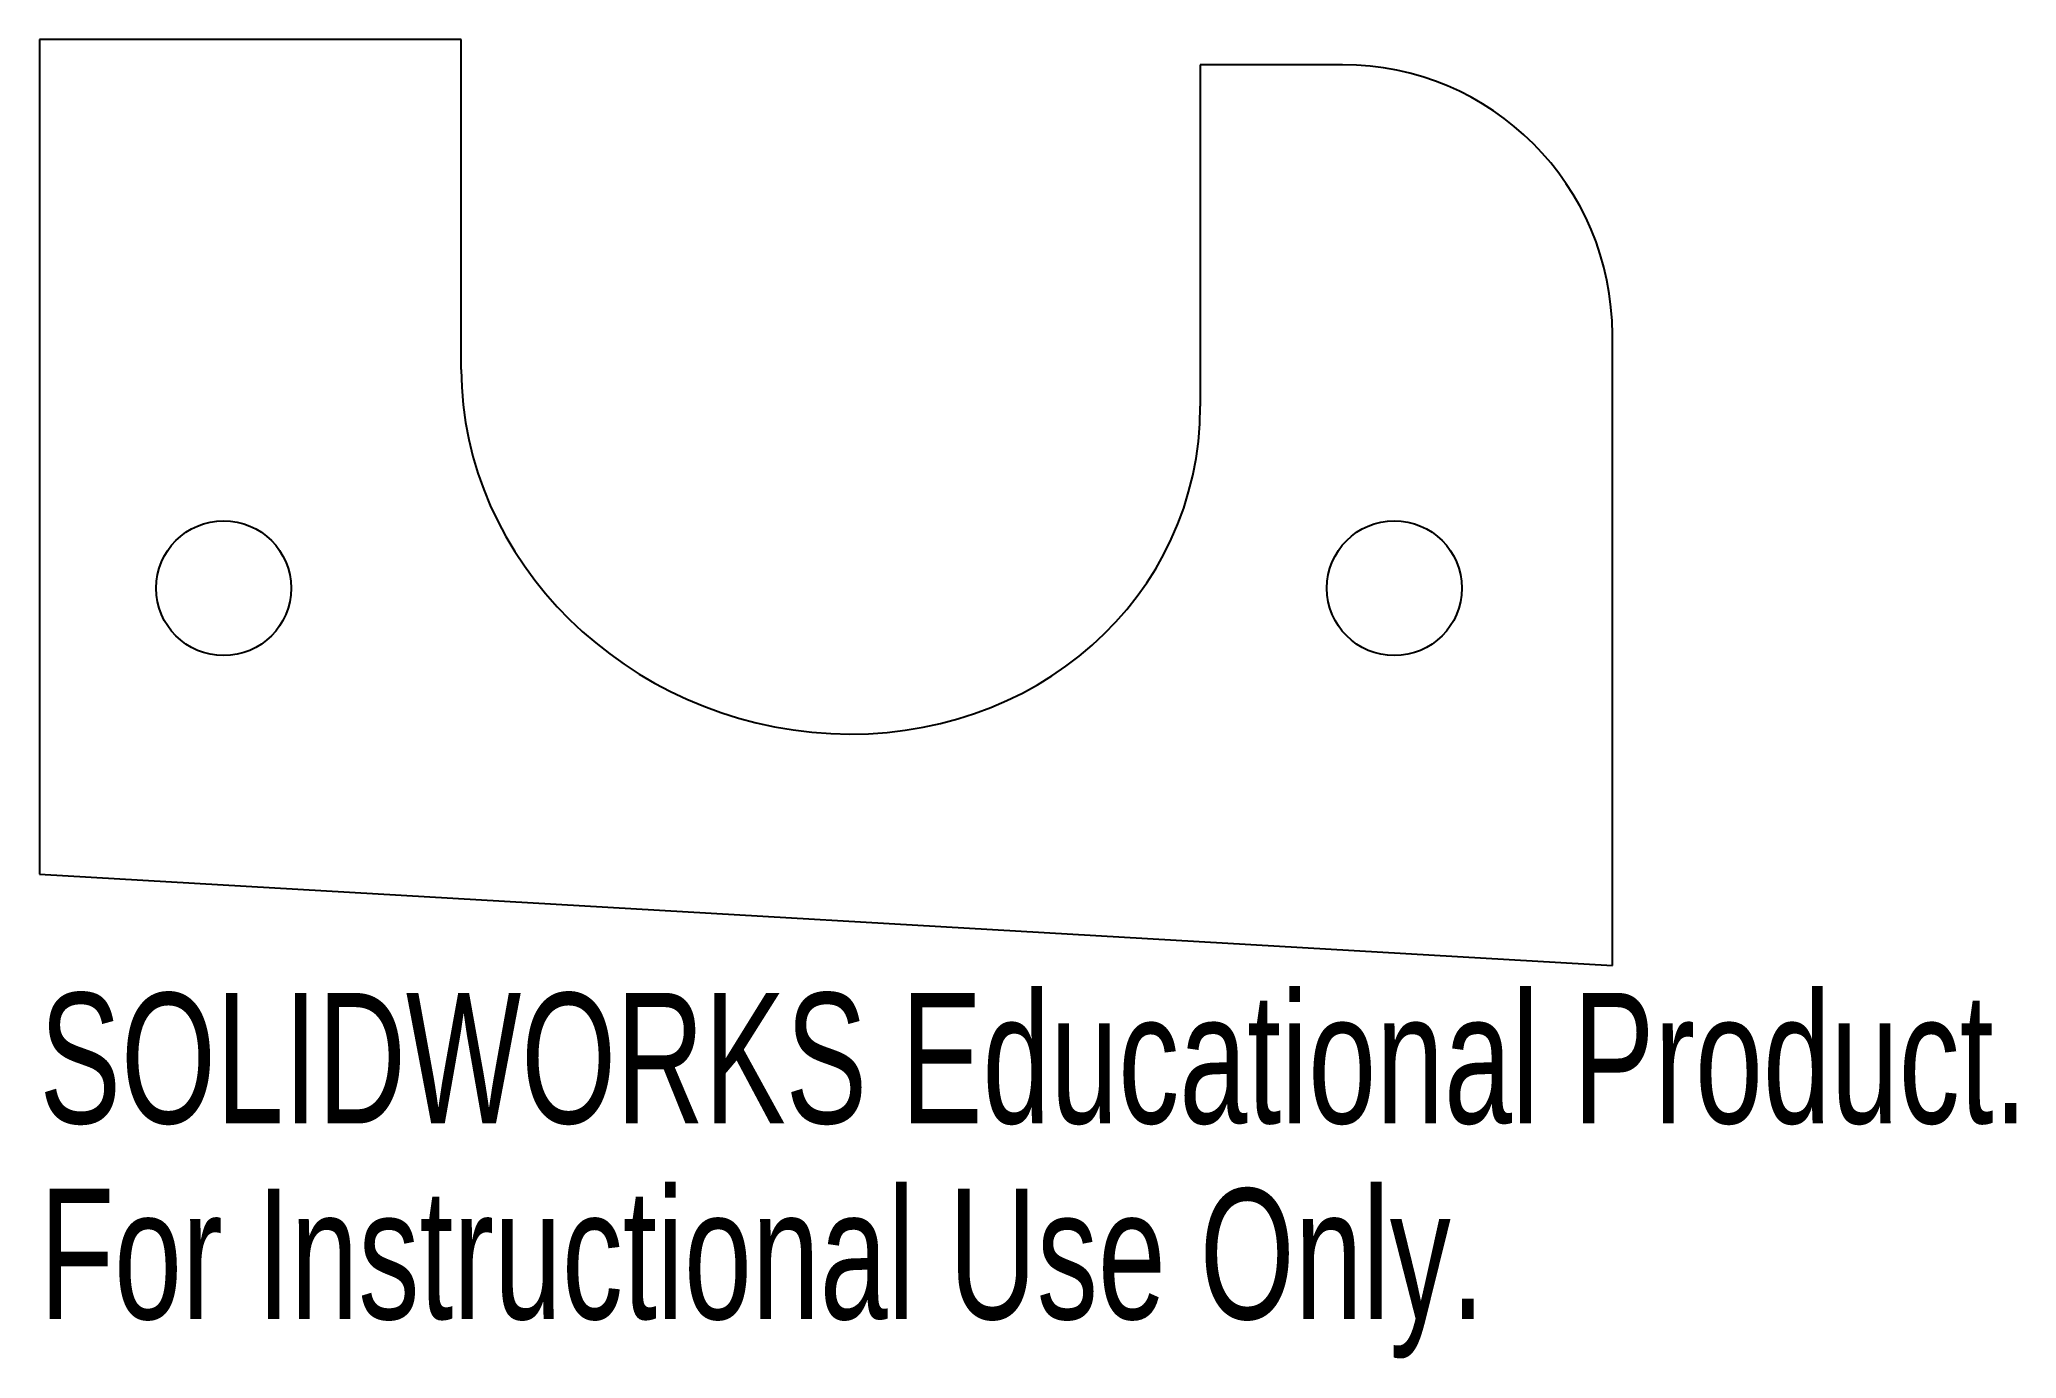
# Model space of a CAD drawing. Header units: millimetres. Extents: x -325.6 to -252.3, y 194.5 to 243.4.
import ezdxf

# ---------------------------------------------------------------- set-up
doc = ezdxf.new("R2010")
doc.units = ezdxf.units.MM
doc.styles.add('SLDTEXTSTYLE0', font='TXT', dxfattribs={"width": 0.7})

msp = doc.modelspace()

# ---------------------------------------------------------------- linework, layer by layer
at = {"color": 7, "linetype": 'Continuous', "lineweight": 25}
for p, q in [((-309.978, 243.377), (-325.608, 243.377)), ((-325.608, 243.377), (-325.608, 212.459)), ((-309.978, 231.153), (-309.978, 243.377)), ((-277.316, 242.445), (-282.589, 242.445)), ((-282.589, 242.445), (-282.589, 229.795)), ((-267.316, 209.072), (-267.316, 232.445)), ((-325.608, 212.459), (-267.316, 209.072))]:
    msp.add_line(p, q, dxfattribs=at)
for centre in [(-318.785, 223.05), (-275.396, 223.05)]:
    msp.add_circle(centre, 2.5, dxfattribs=at)
msp.add_arc((-277.316, 232.445), 10, 0, 90, dxfattribs=at)
msp.add_ellipse((-296.284, 230.474), major_axis=(-13.022, 4.611), ratio=0.919355, start_param=0.314756, end_param=3.456348, dxfattribs=at)

# ---------------------------------------------------------------- texts
at = {"color": 7, "linetype": 'Continuous', "char_height": 4.83362, "attachment_point": 1, "style": 'SLDTEXTSTYLE0'}
for s, insert in [('SOLIDWORKS Educational Product.', (-325.608, 208.053)), ('For Instructional Use Only.', (-325.608, 200.802))]:
    msp.add_mtext(s, dxfattribs=dict(at, insert=insert))

doc.saveas('drawing.dxf')
